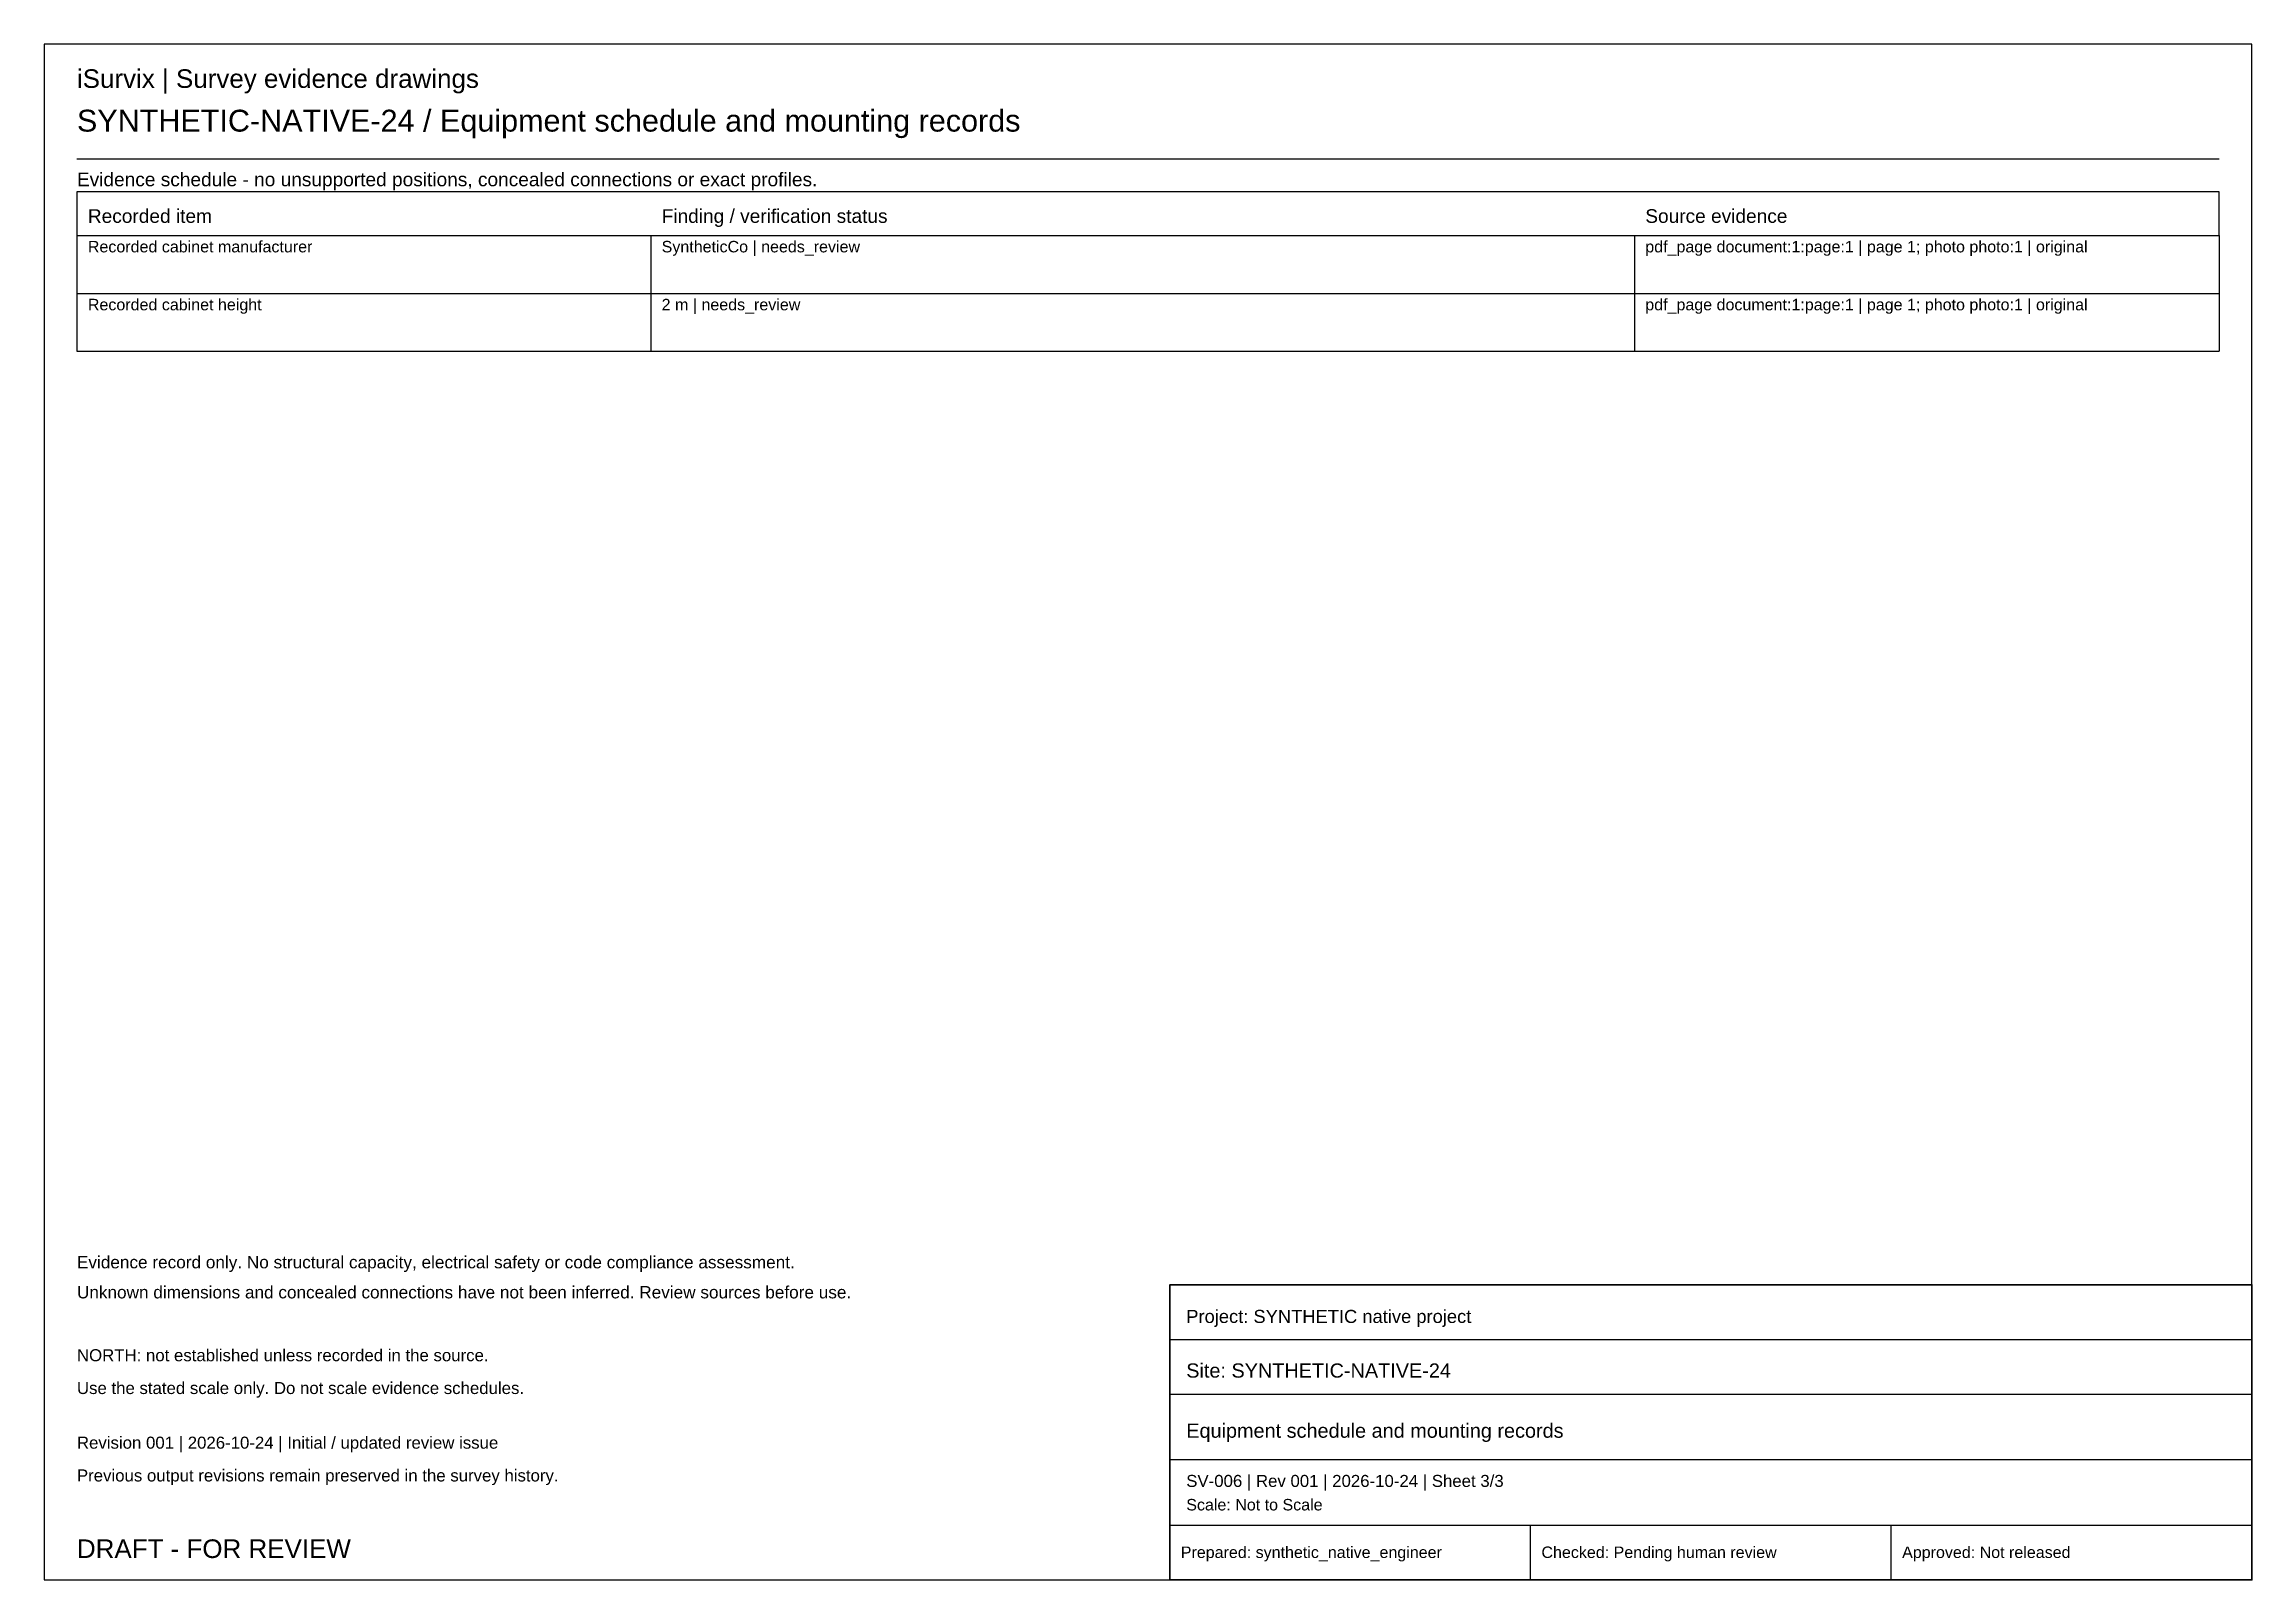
# Model space of a CAD drawing. Header units: millimetres. Extents: x 8 to 412, y 8 to 289.
import ezdxf

# ---------------------------------------------------------------- set-up
doc = ezdxf.new("R2010")
doc.units = ezdxf.units.MM
for name, color, linetype, lineweight in [('BORDER', 8, 'Continuous', 25), ('TEXT', 7, 'Continuous', 18), ('TITLE', 7, 'Continuous', 35), ('WARNINGS', 1, 'Continuous', 25)]:
    doc.layers.add(name, color=color, linetype=linetype, lineweight=lineweight)
doc.styles.get("Standard").update_dxf_attribs({"font": 'Arial.ttf'})

msp = doc.modelspace()

# ---------------------------------------------------------------- linework, layer by layer
at = {"layer": 'BORDER'}
for p, q in [((14, 268), (406, 268)), ((14, 254), (14, 243.4)), ((119, 254), (119, 243.4)), ((299, 254), (299, 243.4)), ((406, 254), (406, 243.4)), ((14, 243.4), (406, 243.4)), ((14, 243.4), (14, 232.8)), ((119, 243.4), (119, 232.8)), ((299, 243.4), (299, 232.8)), ((406, 243.4), (406, 232.8)), ((14, 232.8), (406, 232.8)), ((214, 52), (412, 52)), ((214, 42), (412, 42)), ((214, 30), (412, 30)), ((214, 18), (412, 18)), ((280, 8), (280, 18)), ((346, 8), (346, 18))]:
    msp.add_line(p, q, dxfattribs=at)
for points in [[(8, 8), (412, 8), (412, 289), (8, 289)], [(14, 254), (406, 254), (406, 262), (14, 262)]]:
    msp.add_lwpolyline(points, close=True, dxfattribs=at)
at = {"layer": 'TITLE'}
msp.add_lwpolyline([(214, 8), (412, 8), (412, 62), (214, 62)], close=True, dxfattribs=at)

# ---------------------------------------------------------------- texts
at = {"layer": 'TEXT'}
for s, height, p in [('Recorded cabinet manufacturer', 2.1, (16, 250.9)), ('SyntheticCo | needs_review', 2.1, (121, 250.9)), ('pdf_page document:1:page:1 | page 1; photo photo:1 | original', 2.1, (301, 250.9)), ('Recorded cabinet height', 2.1, (16, 240.3)), ('2 m | needs_review', 2.1, (121, 240.3)), ('pdf_page document:1:page:1 | page 1; photo photo:1 | original', 2.1, (301, 240.3)), ('NORTH: not established unless recorded in the source.', 2.2, (14, 48)), ('Use the stated scale only. Do not scale evidence schedules.', 2.2, (14, 42)), ('Revision 001 | 2026-10-24 | Initial / updated review issue', 2.2, (14, 32)), ('Previous output revisions remain preserved in the survey history.', 2.2, (14, 26)), ('SV-006 | Rev 001 | 2026-10-24 | Sheet 3/3', 2.2, (217, 25)), ('Scale: Not to Scale', 2.1, (217, 20.7)), ('Prepared: synthetic_native_engineer', 2.1, (216, 12)), ('Checked: Pending human review', 2.1, (282, 12)), ('Approved: Not released', 2.1, (348, 12))]:
    msp.add_text(s, height=height, dxfattribs=at).set_placement(p)
at = {"layer": 'TITLE'}
for s, height, p in [('iSurvix | Survey evidence drawings', 3.4, (14, 281)), ('SYNTHETIC-NATIVE-24 / Equipment schedule and mounting records', 4, (14, 273)), ('Recorded item', 2.5, (16, 256.3)), ('Finding / verification status', 2.5, (121, 256.3)), ('Source evidence', 2.5, (301, 256.3)), ('Project: SYNTHETIC native project', 2.4, (217, 55)), ('Site: SYNTHETIC-NATIVE-24', 2.6, (217, 45)), ('Equipment schedule and mounting records', 2.6, (217, 34))]:
    msp.add_text(s, height=height, dxfattribs=at).set_placement(p)
at = {"layer": 'WARNINGS'}
for s, height, p in [('Evidence schedule - no unsupported positions, concealed connections or exact profiles.', 2.5, (14, 263)), ('Evidence record only. No structural capacity, electrical safety or code compliance assessment.', 2.25, (14, 65)), ('Unknown dimensions and concealed connections have not been inferred. Review sources before use.', 2.25, (14, 59.5)), ('DRAFT - FOR REVIEW', 3.4, (14, 12))]:
    msp.add_text(s, height=height, dxfattribs=at).set_placement(p)

doc.saveas('drawing.dxf')
